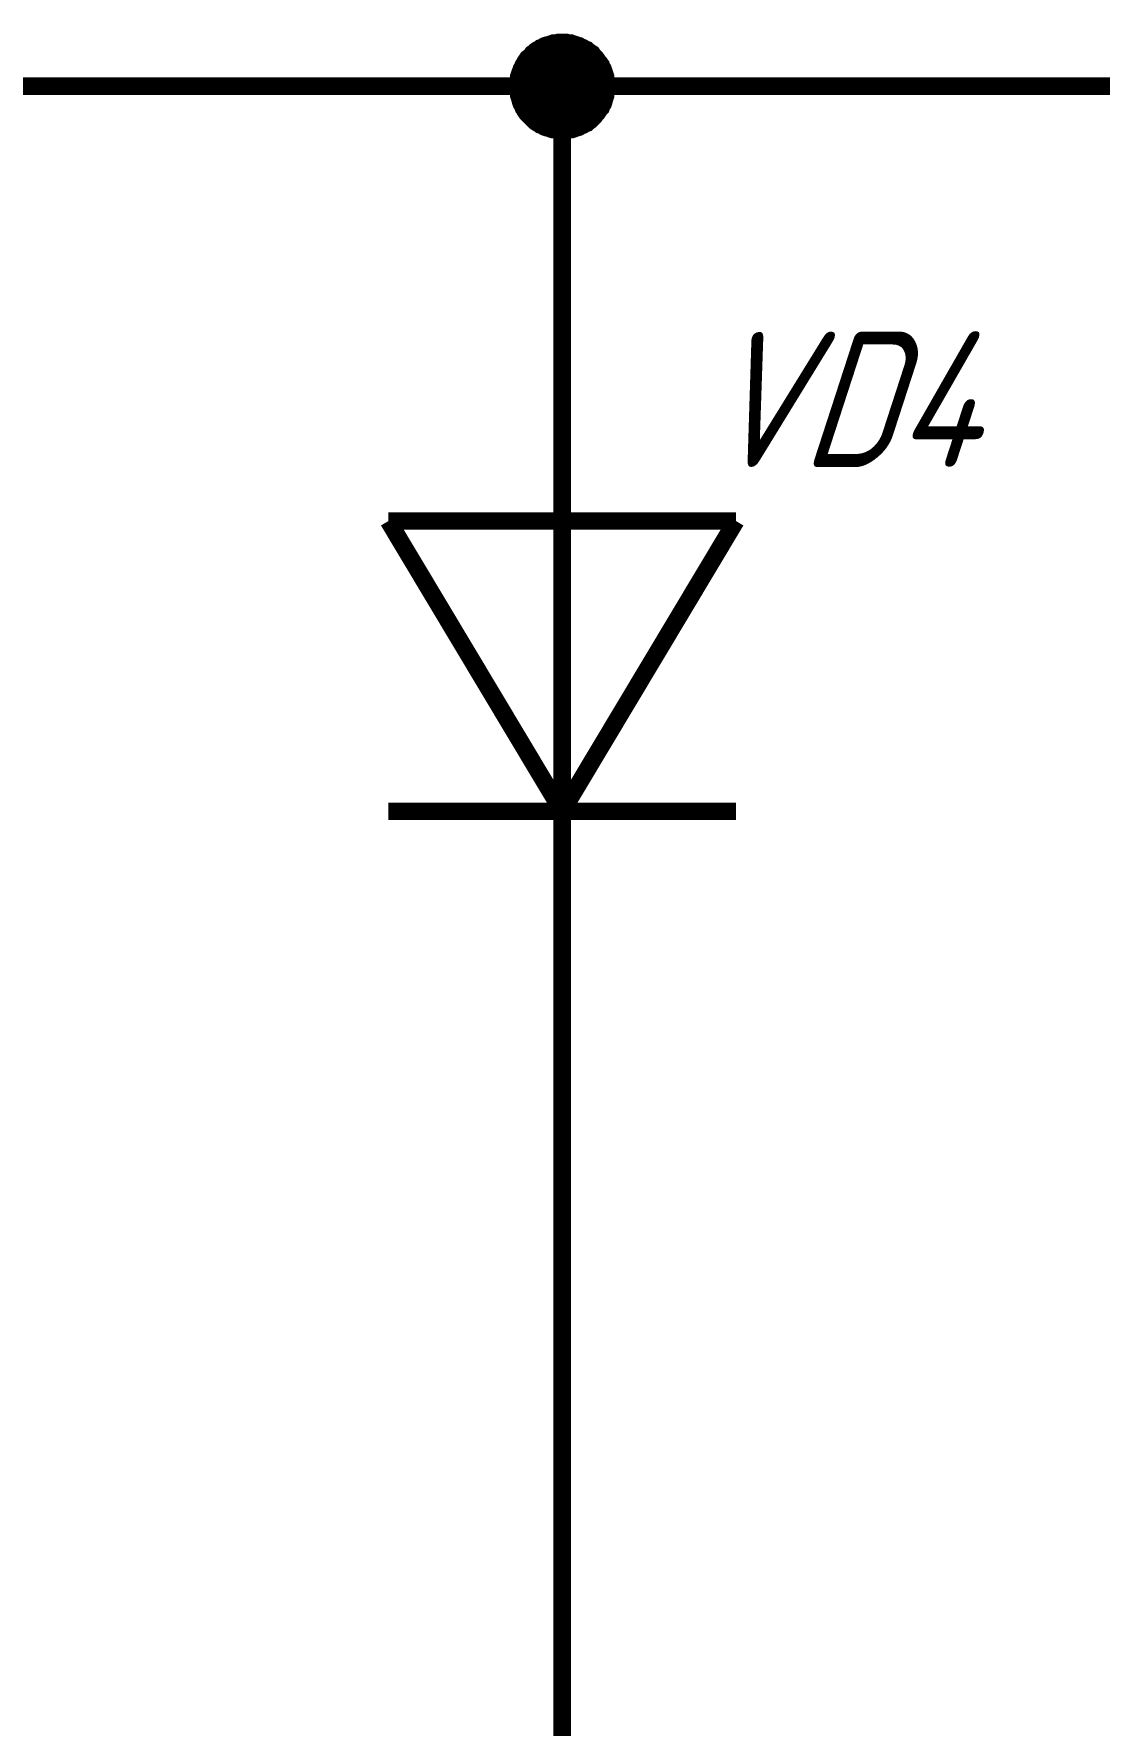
# Model space of a CAD drawing. Header units: millimetres. Extents: x 0 to 420, y 0 to 297.
# Drawn here: x 185.89 to 204.28, y 71.73 to 100.9 of the extents above; entities that cross this region are included whole.
import ezdxf

# ---------------------------------------------------------------- set-up
doc = ezdxf.new("R2010")
doc.units = ezdxf.units.MM
doc.layers.add('Sheet', color=255, linetype='Continuous')
doc.styles.add('GOST', font='', dxfattribs={"oblique": 18})
doc.styles.get('GOST').set_extended_font_data('GOST type A')

msp = doc.modelspace()

# ---------------------------------------------------------------- linework, layer by layer
at = {"layer": 'Sheet'}
for points, const_width in [([(194.248, 99.999), (194.248, 100.033), (194.248, 100.078), (194.259, 100.112), (194.259, 100.157), (194.27, 100.19), (194.281, 100.224), (194.293, 100.258), (194.304, 100.291), (194.326, 100.325), (194.338, 100.359), (194.36, 100.392), (194.371, 100.415), (194.394, 100.449), (194.416, 100.482), (194.45, 100.505), (194.472, 100.527), (194.495, 100.561), (194.528, 100.583), (194.551, 100.606), (194.585, 100.628), (194.618, 100.64), (194.641, 100.662), (194.674, 100.673), (194.708, 100.696), (194.742, 100.707), (194.787, 100.718), (194.82, 100.729), (194.854, 100.741), (194.899, 100.741), (194.933, 100.752), (194.966, 100.752), (195.011, 100.752)], 0.3), ([(194.248, 99.999), (194.248, 100.033), (194.248, 100.078), (194.259, 100.112), (194.259, 100.157), (194.27, 100.19), (194.281, 100.224), (194.293, 100.258), (194.304, 100.291), (194.326, 100.325), (194.338, 100.359), (194.36, 100.392), (194.371, 100.415), (194.394, 100.449), (194.416, 100.482), (194.45, 100.505), (194.472, 100.527), (194.495, 100.561), (194.528, 100.583), (194.551, 100.606), (194.585, 100.628), (194.618, 100.64), (194.641, 100.662), (194.674, 100.673), (194.708, 100.696), (194.742, 100.707), (194.787, 100.718), (194.82, 100.729), (194.854, 100.741), (194.899, 100.741), (194.933, 100.752), (194.966, 100.752), (195.011, 100.752)], 0.3), ([(194.248, 99.999), (194.248, 100.033), (194.248, 100.078), (194.259, 100.112), (194.259, 100.157), (194.27, 100.19), (194.281, 100.224), (194.293, 100.258), (194.304, 100.291), (194.326, 100.325), (194.338, 100.359), (194.36, 100.392), (194.371, 100.415), (194.394, 100.449), (194.416, 100.482), (194.45, 100.505), (194.472, 100.527), (194.495, 100.561), (194.528, 100.583), (194.551, 100.606), (194.585, 100.628), (194.618, 100.64), (194.641, 100.662), (194.674, 100.673), (194.708, 100.696), (194.742, 100.707), (194.787, 100.718), (194.82, 100.729), (194.854, 100.741), (194.899, 100.741), (194.933, 100.752), (194.966, 100.752), (195.011, 100.752)], 0.3), ([(194.248, 99.999), (194.248, 100.033), (194.248, 100.078), (194.259, 100.112), (194.259, 100.157), (194.27, 100.19), (194.281, 100.224), (194.293, 100.258), (194.304, 100.291), (194.326, 100.325), (194.338, 100.359), (194.36, 100.392), (194.371, 100.415), (194.394, 100.449), (194.416, 100.482), (194.45, 100.505), (194.472, 100.527), (194.495, 100.561), (194.528, 100.583), (194.551, 100.606), (194.585, 100.628), (194.618, 100.64), (194.641, 100.662), (194.674, 100.673), (194.708, 100.696), (194.742, 100.707), (194.787, 100.718), (194.82, 100.729), (194.854, 100.741), (194.899, 100.741), (194.933, 100.752), (194.966, 100.752), (195.011, 100.752)], 0.3), ([(194.248, 99.999), (194.248, 100.033), (194.248, 100.078), (194.259, 100.112), (194.259, 100.157), (194.27, 100.19), (194.281, 100.224), (194.293, 100.258), (194.304, 100.291), (194.326, 100.325), (194.338, 100.359), (194.36, 100.392), (194.371, 100.415), (194.394, 100.449), (194.416, 100.482), (194.45, 100.505), (194.472, 100.527), (194.495, 100.561), (194.528, 100.583), (194.551, 100.606), (194.585, 100.628), (194.618, 100.64), (194.641, 100.662), (194.674, 100.673), (194.708, 100.696), (194.742, 100.707), (194.787, 100.718), (194.82, 100.729), (194.854, 100.741), (194.899, 100.741), (194.933, 100.752), (194.966, 100.752), (195.011, 100.752)], 0.0991), ([(194.248, 99.999), (194.248, 100.033), (194.248, 100.078), (194.259, 100.112), (194.259, 100.157), (194.27, 100.19), (194.281, 100.224), (194.293, 100.258), (194.304, 100.291), (194.326, 100.325), (194.338, 100.359), (194.36, 100.392), (194.371, 100.415), (194.394, 100.449), (194.416, 100.482), (194.45, 100.505), (194.472, 100.527), (194.495, 100.561), (194.528, 100.583), (194.551, 100.606), (194.585, 100.628), (194.618, 100.64), (194.641, 100.662), (194.674, 100.673), (194.708, 100.696), (194.742, 100.707), (194.787, 100.718), (194.82, 100.729), (194.854, 100.741), (194.899, 100.741), (194.933, 100.752), (194.966, 100.752), (195.011, 100.752)], 0.0991), ([(194.248, 99.999), (194.248, 100.033), (194.248, 100.078), (194.259, 100.112), (194.259, 100.157), (194.27, 100.19), (194.281, 100.224), (194.293, 100.258), (194.304, 100.291), (194.326, 100.325), (194.338, 100.359), (194.36, 100.392), (194.371, 100.415), (194.394, 100.449), (194.416, 100.482), (194.45, 100.505), (194.472, 100.527), (194.495, 100.561), (194.528, 100.583), (194.551, 100.606), (194.585, 100.628), (194.618, 100.64), (194.641, 100.662), (194.674, 100.673), (194.708, 100.696), (194.742, 100.707), (194.787, 100.718), (194.82, 100.729), (194.854, 100.741), (194.899, 100.741), (194.933, 100.752), (194.966, 100.752), (195.011, 100.752)], 0.0991), ([(194.248, 99.999), (194.248, 100.033), (194.248, 100.078), (194.259, 100.112), (194.259, 100.157), (194.27, 100.19), (194.281, 100.224), (194.293, 100.258), (194.304, 100.291), (194.326, 100.325), (194.338, 100.359), (194.36, 100.392), (194.371, 100.415), (194.394, 100.449), (194.416, 100.482), (194.45, 100.505), (194.472, 100.527), (194.495, 100.561), (194.528, 100.583), (194.551, 100.606), (194.585, 100.628), (194.618, 100.64), (194.641, 100.662), (194.674, 100.673), (194.708, 100.696), (194.742, 100.707), (194.787, 100.718), (194.82, 100.729), (194.854, 100.741), (194.899, 100.741), (194.933, 100.752), (194.966, 100.752), (195.011, 100.752)], 0.0991), ([(195.011, 100.752), (195.011, 100.752)], 0.3), ([(195.011, 100.752), (195.045, 100.752), (195.09, 100.752), (195.124, 100.741), (195.168, 100.741), (195.202, 100.729), (195.236, 100.718), (195.269, 100.707), (195.303, 100.696), (195.337, 100.673), (195.371, 100.662), (195.404, 100.64), (195.438, 100.628), (195.46, 100.606), (195.494, 100.583), (195.528, 100.561), (195.55, 100.527), (195.573, 100.505), (195.595, 100.482), (195.618, 100.449), (195.64, 100.415), (195.662, 100.392), (195.685, 100.359), (195.696, 100.325), (195.719, 100.291), (195.73, 100.258), (195.741, 100.224), (195.752, 100.19), (195.763, 100.157), (195.763, 100.112), (195.775, 100.078), (195.775, 100.033), (195.775, 99.999)], 0.3), ([(195.011, 100.752), (195.011, 100.752)], 0.3), ([(195.011, 100.752), (195.045, 100.752), (195.09, 100.752), (195.124, 100.741), (195.168, 100.741), (195.202, 100.729), (195.236, 100.718), (195.269, 100.707), (195.303, 100.696), (195.337, 100.673), (195.371, 100.662), (195.404, 100.64), (195.438, 100.628), (195.46, 100.606), (195.494, 100.583), (195.528, 100.561), (195.55, 100.527), (195.573, 100.505), (195.595, 100.482), (195.618, 100.449), (195.64, 100.415), (195.662, 100.392), (195.685, 100.359), (195.696, 100.325), (195.719, 100.291), (195.73, 100.258), (195.741, 100.224), (195.752, 100.19), (195.763, 100.157), (195.763, 100.112), (195.775, 100.078), (195.775, 100.033), (195.775, 99.999)], 0.3), ([(195.011, 100.752), (195.011, 100.752)], 0.3), ([(195.011, 100.752), (195.045, 100.752), (195.09, 100.752), (195.124, 100.741), (195.168, 100.741), (195.202, 100.729), (195.236, 100.718), (195.269, 100.707), (195.303, 100.696), (195.337, 100.673), (195.371, 100.662), (195.404, 100.64), (195.438, 100.628), (195.46, 100.606), (195.494, 100.583), (195.528, 100.561), (195.55, 100.527), (195.573, 100.505), (195.595, 100.482), (195.618, 100.449), (195.64, 100.415), (195.662, 100.392), (195.685, 100.359), (195.696, 100.325), (195.719, 100.291), (195.73, 100.258), (195.741, 100.224), (195.752, 100.19), (195.763, 100.157), (195.763, 100.112), (195.775, 100.078), (195.775, 100.033), (195.775, 99.999)], 0.3), ([(195.011, 100.752), (195.011, 100.752)], 0.3), ([(195.011, 100.752), (195.045, 100.752), (195.09, 100.752), (195.124, 100.741), (195.168, 100.741), (195.202, 100.729), (195.236, 100.718), (195.269, 100.707), (195.303, 100.696), (195.337, 100.673), (195.371, 100.662), (195.404, 100.64), (195.438, 100.628), (195.46, 100.606), (195.494, 100.583), (195.528, 100.561), (195.55, 100.527), (195.573, 100.505), (195.595, 100.482), (195.618, 100.449), (195.64, 100.415), (195.662, 100.392), (195.685, 100.359), (195.696, 100.325), (195.719, 100.291), (195.73, 100.258), (195.741, 100.224), (195.752, 100.19), (195.763, 100.157), (195.763, 100.112), (195.775, 100.078), (195.775, 100.033), (195.775, 99.999)], 0.3), ([(195.011, 100.752), (195.011, 100.752)], 0.0991), ([(195.011, 100.752), (195.045, 100.752), (195.09, 100.752), (195.124, 100.741), (195.168, 100.741), (195.202, 100.729), (195.236, 100.718), (195.269, 100.707), (195.303, 100.696), (195.337, 100.673), (195.371, 100.662), (195.404, 100.64), (195.438, 100.628), (195.46, 100.606), (195.494, 100.583), (195.528, 100.561), (195.55, 100.527), (195.573, 100.505), (195.595, 100.482), (195.618, 100.449), (195.64, 100.415), (195.662, 100.392), (195.685, 100.359), (195.696, 100.325), (195.719, 100.291), (195.73, 100.258), (195.741, 100.224), (195.752, 100.19), (195.763, 100.157), (195.763, 100.112), (195.775, 100.078), (195.775, 100.033), (195.775, 99.999)], 0.0991), ([(195.011, 100.752), (195.011, 100.752)], 0.0991), ([(195.011, 100.752), (195.045, 100.752), (195.09, 100.752), (195.124, 100.741), (195.168, 100.741), (195.202, 100.729), (195.236, 100.718), (195.269, 100.707), (195.303, 100.696), (195.337, 100.673), (195.371, 100.662), (195.404, 100.64), (195.438, 100.628), (195.46, 100.606), (195.494, 100.583), (195.528, 100.561), (195.55, 100.527), (195.573, 100.505), (195.595, 100.482), (195.618, 100.449), (195.64, 100.415), (195.662, 100.392), (195.685, 100.359), (195.696, 100.325), (195.719, 100.291), (195.73, 100.258), (195.741, 100.224), (195.752, 100.19), (195.763, 100.157), (195.763, 100.112), (195.775, 100.078), (195.775, 100.033), (195.775, 99.999)], 0.0991), ([(195.011, 100.752), (195.011, 100.752)], 0.0991), ([(195.011, 100.752), (195.045, 100.752), (195.09, 100.752), (195.124, 100.741), (195.168, 100.741), (195.202, 100.729), (195.236, 100.718), (195.269, 100.707), (195.303, 100.696), (195.337, 100.673), (195.371, 100.662), (195.404, 100.64), (195.438, 100.628), (195.46, 100.606), (195.494, 100.583), (195.528, 100.561), (195.55, 100.527), (195.573, 100.505), (195.595, 100.482), (195.618, 100.449), (195.64, 100.415), (195.662, 100.392), (195.685, 100.359), (195.696, 100.325), (195.719, 100.291), (195.73, 100.258), (195.741, 100.224), (195.752, 100.19), (195.763, 100.157), (195.763, 100.112), (195.775, 100.078), (195.775, 100.033), (195.775, 99.999)], 0.0991), ([(195.011, 100.752), (195.011, 100.752)], 0.0991), ([(195.011, 100.752), (195.045, 100.752), (195.09, 100.752), (195.124, 100.741), (195.168, 100.741), (195.202, 100.729), (195.236, 100.718), (195.269, 100.707), (195.303, 100.696), (195.337, 100.673), (195.371, 100.662), (195.404, 100.64), (195.438, 100.628), (195.46, 100.606), (195.494, 100.583), (195.528, 100.561), (195.55, 100.527), (195.573, 100.505), (195.595, 100.482), (195.618, 100.449), (195.64, 100.415), (195.662, 100.392), (195.685, 100.359), (195.696, 100.325), (195.719, 100.291), (195.73, 100.258), (195.741, 100.224), (195.752, 100.19), (195.763, 100.157), (195.763, 100.112), (195.775, 100.078), (195.775, 100.033), (195.775, 99.999)], 0.0991), ([(195.011, 99.999), (177.507, 99.999)], 0.3), ([(195.011, 99.236), (194.966, 99.236), (194.933, 99.236), (194.899, 99.247), (194.854, 99.247), (194.82, 99.258), (194.787, 99.27), (194.742, 99.281), (194.708, 99.292), (194.674, 99.314), (194.641, 99.326), (194.618, 99.348), (194.585, 99.359), (194.551, 99.382), (194.528, 99.404), (194.495, 99.438), (194.472, 99.46), (194.45, 99.483), (194.416, 99.517), (194.394, 99.539), (194.371, 99.573), (194.36, 99.606), (194.338, 99.629), (194.326, 99.663), (194.304, 99.696), (194.293, 99.73), (194.281, 99.775), (194.27, 99.809), (194.259, 99.842), (194.259, 99.887), (194.248, 99.921), (194.248, 99.955), (194.248, 99.999)], 0.3), ([(194.248, 99.999), (194.248, 99.999)], 0.3), ([(195.011, 99.236), (194.966, 99.236), (194.933, 99.236), (194.899, 99.247), (194.854, 99.247), (194.82, 99.258), (194.787, 99.27), (194.742, 99.281), (194.708, 99.292), (194.674, 99.314), (194.641, 99.326), (194.618, 99.348), (194.585, 99.359), (194.551, 99.382), (194.528, 99.404), (194.495, 99.438), (194.472, 99.46), (194.45, 99.483), (194.416, 99.517), (194.394, 99.539), (194.371, 99.573), (194.36, 99.606), (194.338, 99.629), (194.326, 99.663), (194.304, 99.696), (194.293, 99.73), (194.281, 99.775), (194.27, 99.809), (194.259, 99.842), (194.259, 99.887), (194.248, 99.921), (194.248, 99.955), (194.248, 99.999)], 0.3), ([(194.248, 99.999), (194.248, 99.999)], 0.3), ([(195.011, 99.236), (194.966, 99.236), (194.933, 99.236), (194.899, 99.247), (194.854, 99.247), (194.82, 99.258), (194.787, 99.27), (194.742, 99.281), (194.708, 99.292), (194.674, 99.314), (194.641, 99.326), (194.618, 99.348), (194.585, 99.359), (194.551, 99.382), (194.528, 99.404), (194.495, 99.438), (194.472, 99.46), (194.45, 99.483), (194.416, 99.517), (194.394, 99.539), (194.371, 99.573), (194.36, 99.606), (194.338, 99.629), (194.326, 99.663), (194.304, 99.696), (194.293, 99.73), (194.281, 99.775), (194.27, 99.809), (194.259, 99.842), (194.259, 99.887), (194.248, 99.921), (194.248, 99.955), (194.248, 99.999)], 0.3), ([(194.248, 99.999), (194.248, 99.999)], 0.3), ([(195.011, 99.236), (194.966, 99.236), (194.933, 99.236), (194.899, 99.247), (194.854, 99.247), (194.82, 99.258), (194.787, 99.27), (194.742, 99.281), (194.708, 99.292), (194.674, 99.314), (194.641, 99.326), (194.618, 99.348), (194.585, 99.359), (194.551, 99.382), (194.528, 99.404), (194.495, 99.438), (194.472, 99.46), (194.45, 99.483), (194.416, 99.517), (194.394, 99.539), (194.371, 99.573), (194.36, 99.606), (194.338, 99.629), (194.326, 99.663), (194.304, 99.696), (194.293, 99.73), (194.281, 99.775), (194.27, 99.809), (194.259, 99.842), (194.259, 99.887), (194.248, 99.921), (194.248, 99.955), (194.248, 99.999)], 0.3), ([(194.248, 99.999), (194.248, 99.999)], 0.3), ([(195.011, 97.495), (195.011, 99.999), (210, 99.999)], 0.3), ([(195.775, 99.999), (195.775, 99.955), (195.775, 99.921), (195.763, 99.887), (195.763, 99.842), (195.752, 99.809), (195.741, 99.775), (195.73, 99.73), (195.719, 99.696), (195.696, 99.663), (195.685, 99.629), (195.662, 99.606), (195.64, 99.573), (195.618, 99.539), (195.595, 99.517), (195.573, 99.483), (195.55, 99.46), (195.528, 99.438), (195.494, 99.404), (195.46, 99.382), (195.438, 99.359), (195.404, 99.348), (195.371, 99.326), (195.337, 99.314), (195.303, 99.292), (195.269, 99.281), (195.236, 99.27), (195.202, 99.258), (195.168, 99.247), (195.124, 99.247), (195.09, 99.236), (195.045, 99.236), (195.011, 99.236)], 0.3), ([(195.775, 99.999), (195.775, 99.955), (195.775, 99.921), (195.763, 99.887), (195.763, 99.842), (195.752, 99.809), (195.741, 99.775), (195.73, 99.73), (195.719, 99.696), (195.696, 99.663), (195.685, 99.629), (195.662, 99.606), (195.64, 99.573), (195.618, 99.539), (195.595, 99.517), (195.573, 99.483), (195.55, 99.46), (195.528, 99.438), (195.494, 99.404), (195.46, 99.382), (195.438, 99.359), (195.404, 99.348), (195.371, 99.326), (195.337, 99.314), (195.303, 99.292), (195.269, 99.281), (195.236, 99.27), (195.202, 99.258), (195.168, 99.247), (195.124, 99.247), (195.09, 99.236), (195.045, 99.236), (195.011, 99.236)], 0.3), ([(195.775, 99.999), (195.775, 99.955), (195.775, 99.921), (195.763, 99.887), (195.763, 99.842), (195.752, 99.809), (195.741, 99.775), (195.73, 99.73), (195.719, 99.696), (195.696, 99.663), (195.685, 99.629), (195.662, 99.606), (195.64, 99.573), (195.618, 99.539), (195.595, 99.517), (195.573, 99.483), (195.55, 99.46), (195.528, 99.438), (195.494, 99.404), (195.46, 99.382), (195.438, 99.359), (195.404, 99.348), (195.371, 99.326), (195.337, 99.314), (195.303, 99.292), (195.269, 99.281), (195.236, 99.27), (195.202, 99.258), (195.168, 99.247), (195.124, 99.247), (195.09, 99.236), (195.045, 99.236), (195.011, 99.236)], 0.3), ([(195.775, 99.999), (195.775, 99.955), (195.775, 99.921), (195.763, 99.887), (195.763, 99.842), (195.752, 99.809), (195.741, 99.775), (195.73, 99.73), (195.719, 99.696), (195.696, 99.663), (195.685, 99.629), (195.662, 99.606), (195.64, 99.573), (195.618, 99.539), (195.595, 99.517), (195.573, 99.483), (195.55, 99.46), (195.528, 99.438), (195.494, 99.404), (195.46, 99.382), (195.438, 99.359), (195.404, 99.348), (195.371, 99.326), (195.337, 99.314), (195.303, 99.292), (195.269, 99.281), (195.236, 99.27), (195.202, 99.258), (195.168, 99.247), (195.124, 99.247), (195.09, 99.236), (195.045, 99.236), (195.011, 99.236)], 0.3), ([(195.775, 99.999), (195.775, 99.999), (195.775, 99.999), (195.775, 99.999), (195.775, 99.999), (195.775, 99.999), (195.775, 99.999), (195.775, 99.999), (195.775, 99.999), (195.775, 99.999), (195.775, 99.999), (195.775, 99.999), (195.775, 99.999), (195.775, 99.999), (195.775, 99.999), (195.775, 99.999), (195.775, 99.999), (195.775, 99.999), (195.775, 99.999), (195.775, 99.999), (195.775, 99.999), (195.775, 99.999), (195.775, 99.999), (195.775, 99.999), (195.775, 99.999), (195.775, 99.999), (195.775, 99.999), (195.775, 99.999), (195.775, 99.999), (195.775, 99.999), (195.775, 99.999), (195.775, 99.999), (195.775, 99.999)], 0.3), ([(195.775, 99.999), (195.775, 99.999)], 0.3), ([(195.775, 99.999), (195.775, 99.999), (195.775, 99.999), (195.775, 99.999), (195.775, 99.999), (195.775, 99.999), (195.775, 99.999), (195.775, 99.999), (195.775, 99.999), (195.775, 99.999), (195.775, 99.999), (195.775, 99.999), (195.775, 99.999), (195.775, 99.999), (195.775, 99.999), (195.775, 99.999), (195.775, 99.999), (195.775, 99.999), (195.775, 99.999), (195.775, 99.999), (195.775, 99.999), (195.775, 99.999), (195.775, 99.999), (195.775, 99.999), (195.775, 99.999), (195.775, 99.999), (195.775, 99.999), (195.775, 99.999), (195.775, 99.999), (195.775, 99.999), (195.775, 99.999), (195.775, 99.999), (195.775, 99.999)], 0.3), ([(195.775, 99.999), (195.775, 99.999)], 0.3), ([(195.775, 99.999), (195.775, 99.999), (195.775, 99.999), (195.775, 99.999), (195.775, 99.999), (195.775, 99.999), (195.775, 99.999), (195.775, 99.999), (195.775, 99.999), (195.775, 99.999), (195.775, 99.999), (195.775, 99.999), (195.775, 99.999), (195.775, 99.999), (195.775, 99.999), (195.775, 99.999), (195.775, 99.999), (195.775, 99.999), (195.775, 99.999), (195.775, 99.999), (195.775, 99.999), (195.775, 99.999), (195.775, 99.999), (195.775, 99.999), (195.775, 99.999), (195.775, 99.999), (195.775, 99.999), (195.775, 99.999), (195.775, 99.999), (195.775, 99.999), (195.775, 99.999), (195.775, 99.999), (195.775, 99.999)], 0.3), ([(195.775, 99.999), (195.775, 99.999)], 0.3), ([(195.775, 99.999), (195.775, 99.999), (195.775, 99.999), (195.775, 99.999), (195.775, 99.999), (195.775, 99.999), (195.775, 99.999), (195.775, 99.999), (195.775, 99.999), (195.775, 99.999), (195.775, 99.999), (195.775, 99.999), (195.775, 99.999), (195.775, 99.999), (195.775, 99.999), (195.775, 99.999), (195.775, 99.999), (195.775, 99.999), (195.775, 99.999), (195.775, 99.999), (195.775, 99.999), (195.775, 99.999), (195.775, 99.999), (195.775, 99.999), (195.775, 99.999), (195.775, 99.999), (195.775, 99.999), (195.775, 99.999), (195.775, 99.999), (195.775, 99.999), (195.775, 99.999), (195.775, 99.999), (195.775, 99.999)], 0.3), ([(195.775, 99.999), (195.775, 99.999)], 0.3), ([(195.011, 99.236), (194.966, 99.236), (194.933, 99.236), (194.899, 99.247), (194.854, 99.247), (194.82, 99.258), (194.787, 99.27), (194.742, 99.281), (194.708, 99.292), (194.674, 99.314), (194.641, 99.326), (194.618, 99.348), (194.585, 99.359), (194.551, 99.382), (194.528, 99.404), (194.495, 99.438), (194.472, 99.46), (194.45, 99.483), (194.416, 99.517), (194.394, 99.539), (194.371, 99.573), (194.36, 99.606), (194.338, 99.629), (194.326, 99.663), (194.304, 99.696), (194.293, 99.73), (194.281, 99.775), (194.27, 99.809), (194.259, 99.842), (194.259, 99.887), (194.248, 99.921), (194.248, 99.955), (194.248, 99.999)], 0.0991), ([(194.248, 99.999), (194.248, 99.999)], 0.0991), ([(195.011, 99.236), (194.966, 99.236), (194.933, 99.236), (194.899, 99.247), (194.854, 99.247), (194.82, 99.258), (194.787, 99.27), (194.742, 99.281), (194.708, 99.292), (194.674, 99.314), (194.641, 99.326), (194.618, 99.348), (194.585, 99.359), (194.551, 99.382), (194.528, 99.404), (194.495, 99.438), (194.472, 99.46), (194.45, 99.483), (194.416, 99.517), (194.394, 99.539), (194.371, 99.573), (194.36, 99.606), (194.338, 99.629), (194.326, 99.663), (194.304, 99.696), (194.293, 99.73), (194.281, 99.775), (194.27, 99.809), (194.259, 99.842), (194.259, 99.887), (194.248, 99.921), (194.248, 99.955), (194.248, 99.999)], 0.0991), ([(194.248, 99.999), (194.248, 99.999)], 0.0991), ([(195.011, 99.236), (194.966, 99.236), (194.933, 99.236), (194.899, 99.247), (194.854, 99.247), (194.82, 99.258), (194.787, 99.27), (194.742, 99.281), (194.708, 99.292), (194.674, 99.314), (194.641, 99.326), (194.618, 99.348), (194.585, 99.359), (194.551, 99.382), (194.528, 99.404), (194.495, 99.438), (194.472, 99.46), (194.45, 99.483), (194.416, 99.517), (194.394, 99.539), (194.371, 99.573), (194.36, 99.606), (194.338, 99.629), (194.326, 99.663), (194.304, 99.696), (194.293, 99.73), (194.281, 99.775), (194.27, 99.809), (194.259, 99.842), (194.259, 99.887), (194.248, 99.921), (194.248, 99.955), (194.248, 99.999)], 0.0991), ([(194.248, 99.999), (194.248, 99.999)], 0.0991), ([(195.011, 99.236), (194.966, 99.236), (194.933, 99.236), (194.899, 99.247), (194.854, 99.247), (194.82, 99.258), (194.787, 99.27), (194.742, 99.281), (194.708, 99.292), (194.674, 99.314), (194.641, 99.326), (194.618, 99.348), (194.585, 99.359), (194.551, 99.382), (194.528, 99.404), (194.495, 99.438), (194.472, 99.46), (194.45, 99.483), (194.416, 99.517), (194.394, 99.539), (194.371, 99.573), (194.36, 99.606), (194.338, 99.629), (194.326, 99.663), (194.304, 99.696), (194.293, 99.73), (194.281, 99.775), (194.27, 99.809), (194.259, 99.842), (194.259, 99.887), (194.248, 99.921), (194.248, 99.955), (194.248, 99.999)], 0.0991), ([(194.248, 99.999), (194.248, 99.999)], 0.0991), ([(195.775, 99.999), (195.775, 99.955), (195.775, 99.921), (195.763, 99.887), (195.763, 99.842), (195.752, 99.809), (195.741, 99.775), (195.73, 99.73), (195.719, 99.696), (195.696, 99.663), (195.685, 99.629), (195.662, 99.606), (195.64, 99.573), (195.618, 99.539), (195.595, 99.517), (195.573, 99.483), (195.55, 99.46), (195.528, 99.438), (195.494, 99.404), (195.46, 99.382), (195.438, 99.359), (195.404, 99.348), (195.371, 99.326), (195.337, 99.314), (195.303, 99.292), (195.269, 99.281), (195.236, 99.27), (195.202, 99.258), (195.168, 99.247), (195.124, 99.247), (195.09, 99.236), (195.045, 99.236), (195.011, 99.236)], 0.0991), ([(195.775, 99.999), (195.775, 99.955), (195.775, 99.921), (195.763, 99.887), (195.763, 99.842), (195.752, 99.809), (195.741, 99.775), (195.73, 99.73), (195.719, 99.696), (195.696, 99.663), (195.685, 99.629), (195.662, 99.606), (195.64, 99.573), (195.618, 99.539), (195.595, 99.517), (195.573, 99.483), (195.55, 99.46), (195.528, 99.438), (195.494, 99.404), (195.46, 99.382), (195.438, 99.359), (195.404, 99.348), (195.371, 99.326), (195.337, 99.314), (195.303, 99.292), (195.269, 99.281), (195.236, 99.27), (195.202, 99.258), (195.168, 99.247), (195.124, 99.247), (195.09, 99.236), (195.045, 99.236), (195.011, 99.236)], 0.0991), ([(195.775, 99.999), (195.775, 99.955), (195.775, 99.921), (195.763, 99.887), (195.763, 99.842), (195.752, 99.809), (195.741, 99.775), (195.73, 99.73), (195.719, 99.696), (195.696, 99.663), (195.685, 99.629), (195.662, 99.606), (195.64, 99.573), (195.618, 99.539), (195.595, 99.517), (195.573, 99.483), (195.55, 99.46), (195.528, 99.438), (195.494, 99.404), (195.46, 99.382), (195.438, 99.359), (195.404, 99.348), (195.371, 99.326), (195.337, 99.314), (195.303, 99.292), (195.269, 99.281), (195.236, 99.27), (195.202, 99.258), (195.168, 99.247), (195.124, 99.247), (195.09, 99.236), (195.045, 99.236), (195.011, 99.236)], 0.0991), ([(195.775, 99.999), (195.775, 99.955), (195.775, 99.921), (195.763, 99.887), (195.763, 99.842), (195.752, 99.809), (195.741, 99.775), (195.73, 99.73), (195.719, 99.696), (195.696, 99.663), (195.685, 99.629), (195.662, 99.606), (195.64, 99.573), (195.618, 99.539), (195.595, 99.517), (195.573, 99.483), (195.55, 99.46), (195.528, 99.438), (195.494, 99.404), (195.46, 99.382), (195.438, 99.359), (195.404, 99.348), (195.371, 99.326), (195.337, 99.314), (195.303, 99.292), (195.269, 99.281), (195.236, 99.27), (195.202, 99.258), (195.168, 99.247), (195.124, 99.247), (195.09, 99.236), (195.045, 99.236), (195.011, 99.236)], 0.0991), ([(195.775, 99.999), (195.775, 99.999), (195.775, 99.999), (195.775, 99.999), (195.775, 99.999), (195.775, 99.999), (195.775, 99.999), (195.775, 99.999), (195.775, 99.999), (195.775, 99.999), (195.775, 99.999), (195.775, 99.999), (195.775, 99.999), (195.775, 99.999), (195.775, 99.999), (195.775, 99.999), (195.775, 99.999), (195.775, 99.999), (195.775, 99.999), (195.775, 99.999), (195.775, 99.999), (195.775, 99.999), (195.775, 99.999), (195.775, 99.999), (195.775, 99.999), (195.775, 99.999), (195.775, 99.999), (195.775, 99.999), (195.775, 99.999), (195.775, 99.999), (195.775, 99.999), (195.775, 99.999), (195.775, 99.999)], 0.0991), ([(195.775, 99.999), (195.775, 99.999)], 0.0991), ([(195.775, 99.999), (195.775, 99.999), (195.775, 99.999), (195.775, 99.999), (195.775, 99.999), (195.775, 99.999), (195.775, 99.999), (195.775, 99.999), (195.775, 99.999), (195.775, 99.999), (195.775, 99.999), (195.775, 99.999), (195.775, 99.999), (195.775, 99.999), (195.775, 99.999), (195.775, 99.999), (195.775, 99.999), (195.775, 99.999), (195.775, 99.999), (195.775, 99.999), (195.775, 99.999), (195.775, 99.999), (195.775, 99.999), (195.775, 99.999), (195.775, 99.999), (195.775, 99.999), (195.775, 99.999), (195.775, 99.999), (195.775, 99.999), (195.775, 99.999), (195.775, 99.999), (195.775, 99.999), (195.775, 99.999)], 0.0991), ([(195.775, 99.999), (195.775, 99.999)], 0.0991), ([(195.775, 99.999), (195.775, 99.999), (195.775, 99.999), (195.775, 99.999), (195.775, 99.999), (195.775, 99.999), (195.775, 99.999), (195.775, 99.999), (195.775, 99.999), (195.775, 99.999), (195.775, 99.999), (195.775, 99.999), (195.775, 99.999), (195.775, 99.999), (195.775, 99.999), (195.775, 99.999), (195.775, 99.999), (195.775, 99.999), (195.775, 99.999), (195.775, 99.999), (195.775, 99.999), (195.775, 99.999), (195.775, 99.999), (195.775, 99.999), (195.775, 99.999), (195.775, 99.999), (195.775, 99.999), (195.775, 99.999), (195.775, 99.999), (195.775, 99.999), (195.775, 99.999), (195.775, 99.999), (195.775, 99.999)], 0.0991), ([(195.775, 99.999), (195.775, 99.999)], 0.0991), ([(195.775, 99.999), (195.775, 99.999), (195.775, 99.999), (195.775, 99.999), (195.775, 99.999), (195.775, 99.999), (195.775, 99.999), (195.775, 99.999), (195.775, 99.999), (195.775, 99.999), (195.775, 99.999), (195.775, 99.999), (195.775, 99.999), (195.775, 99.999), (195.775, 99.999), (195.775, 99.999), (195.775, 99.999), (195.775, 99.999), (195.775, 99.999), (195.775, 99.999), (195.775, 99.999), (195.775, 99.999), (195.775, 99.999), (195.775, 99.999), (195.775, 99.999), (195.775, 99.999), (195.775, 99.999), (195.775, 99.999), (195.775, 99.999), (195.775, 99.999), (195.775, 99.999), (195.775, 99.999), (195.775, 99.999)], 0.0991), ([(195.775, 99.999), (195.775, 99.999)], 0.0991), ([(195.011, 92.498), (195.011, 97.495)], 0.3), ([(198.009, 92.498), (192.013, 92.498)], 0.3), ([(192.013, 92.498), (195.011, 87.49)], 0.3), ([(195.011, 87.49), (198.009, 92.498)], 0.3), ([(195.011, 92.498), (195.011, 87.49)], 0.3), ([(198.009, 87.49), (192.013, 87.49)], 0.3), ([(195.011, 87.49), (195.011, 82.493)], 0.3), ([(195.011, 82.493), (195.011, 49.994), (170.007, 49.994), (170.007, 47.49)], 0.3)]:
    msp.add_lwpolyline(points, dxfattribs=dict(at, const_width=const_width))
at = {"layer": 'Sheet', "const_width": 0.762}
msp.add_lwpolyline([(194.619, 100, 1), (195.381, 100, 1)], format="xyb", close=True, dxfattribs=at)

# ---------------------------------------------------------------- texts
at = {"layer": 'Sheet', "style": 'GOST', "oblique": 18}
msp.add_text('VD4', height=2.3358, dxfattribs=at).set_placement((197.425, 93.43))

doc.saveas('drawing.dxf')
